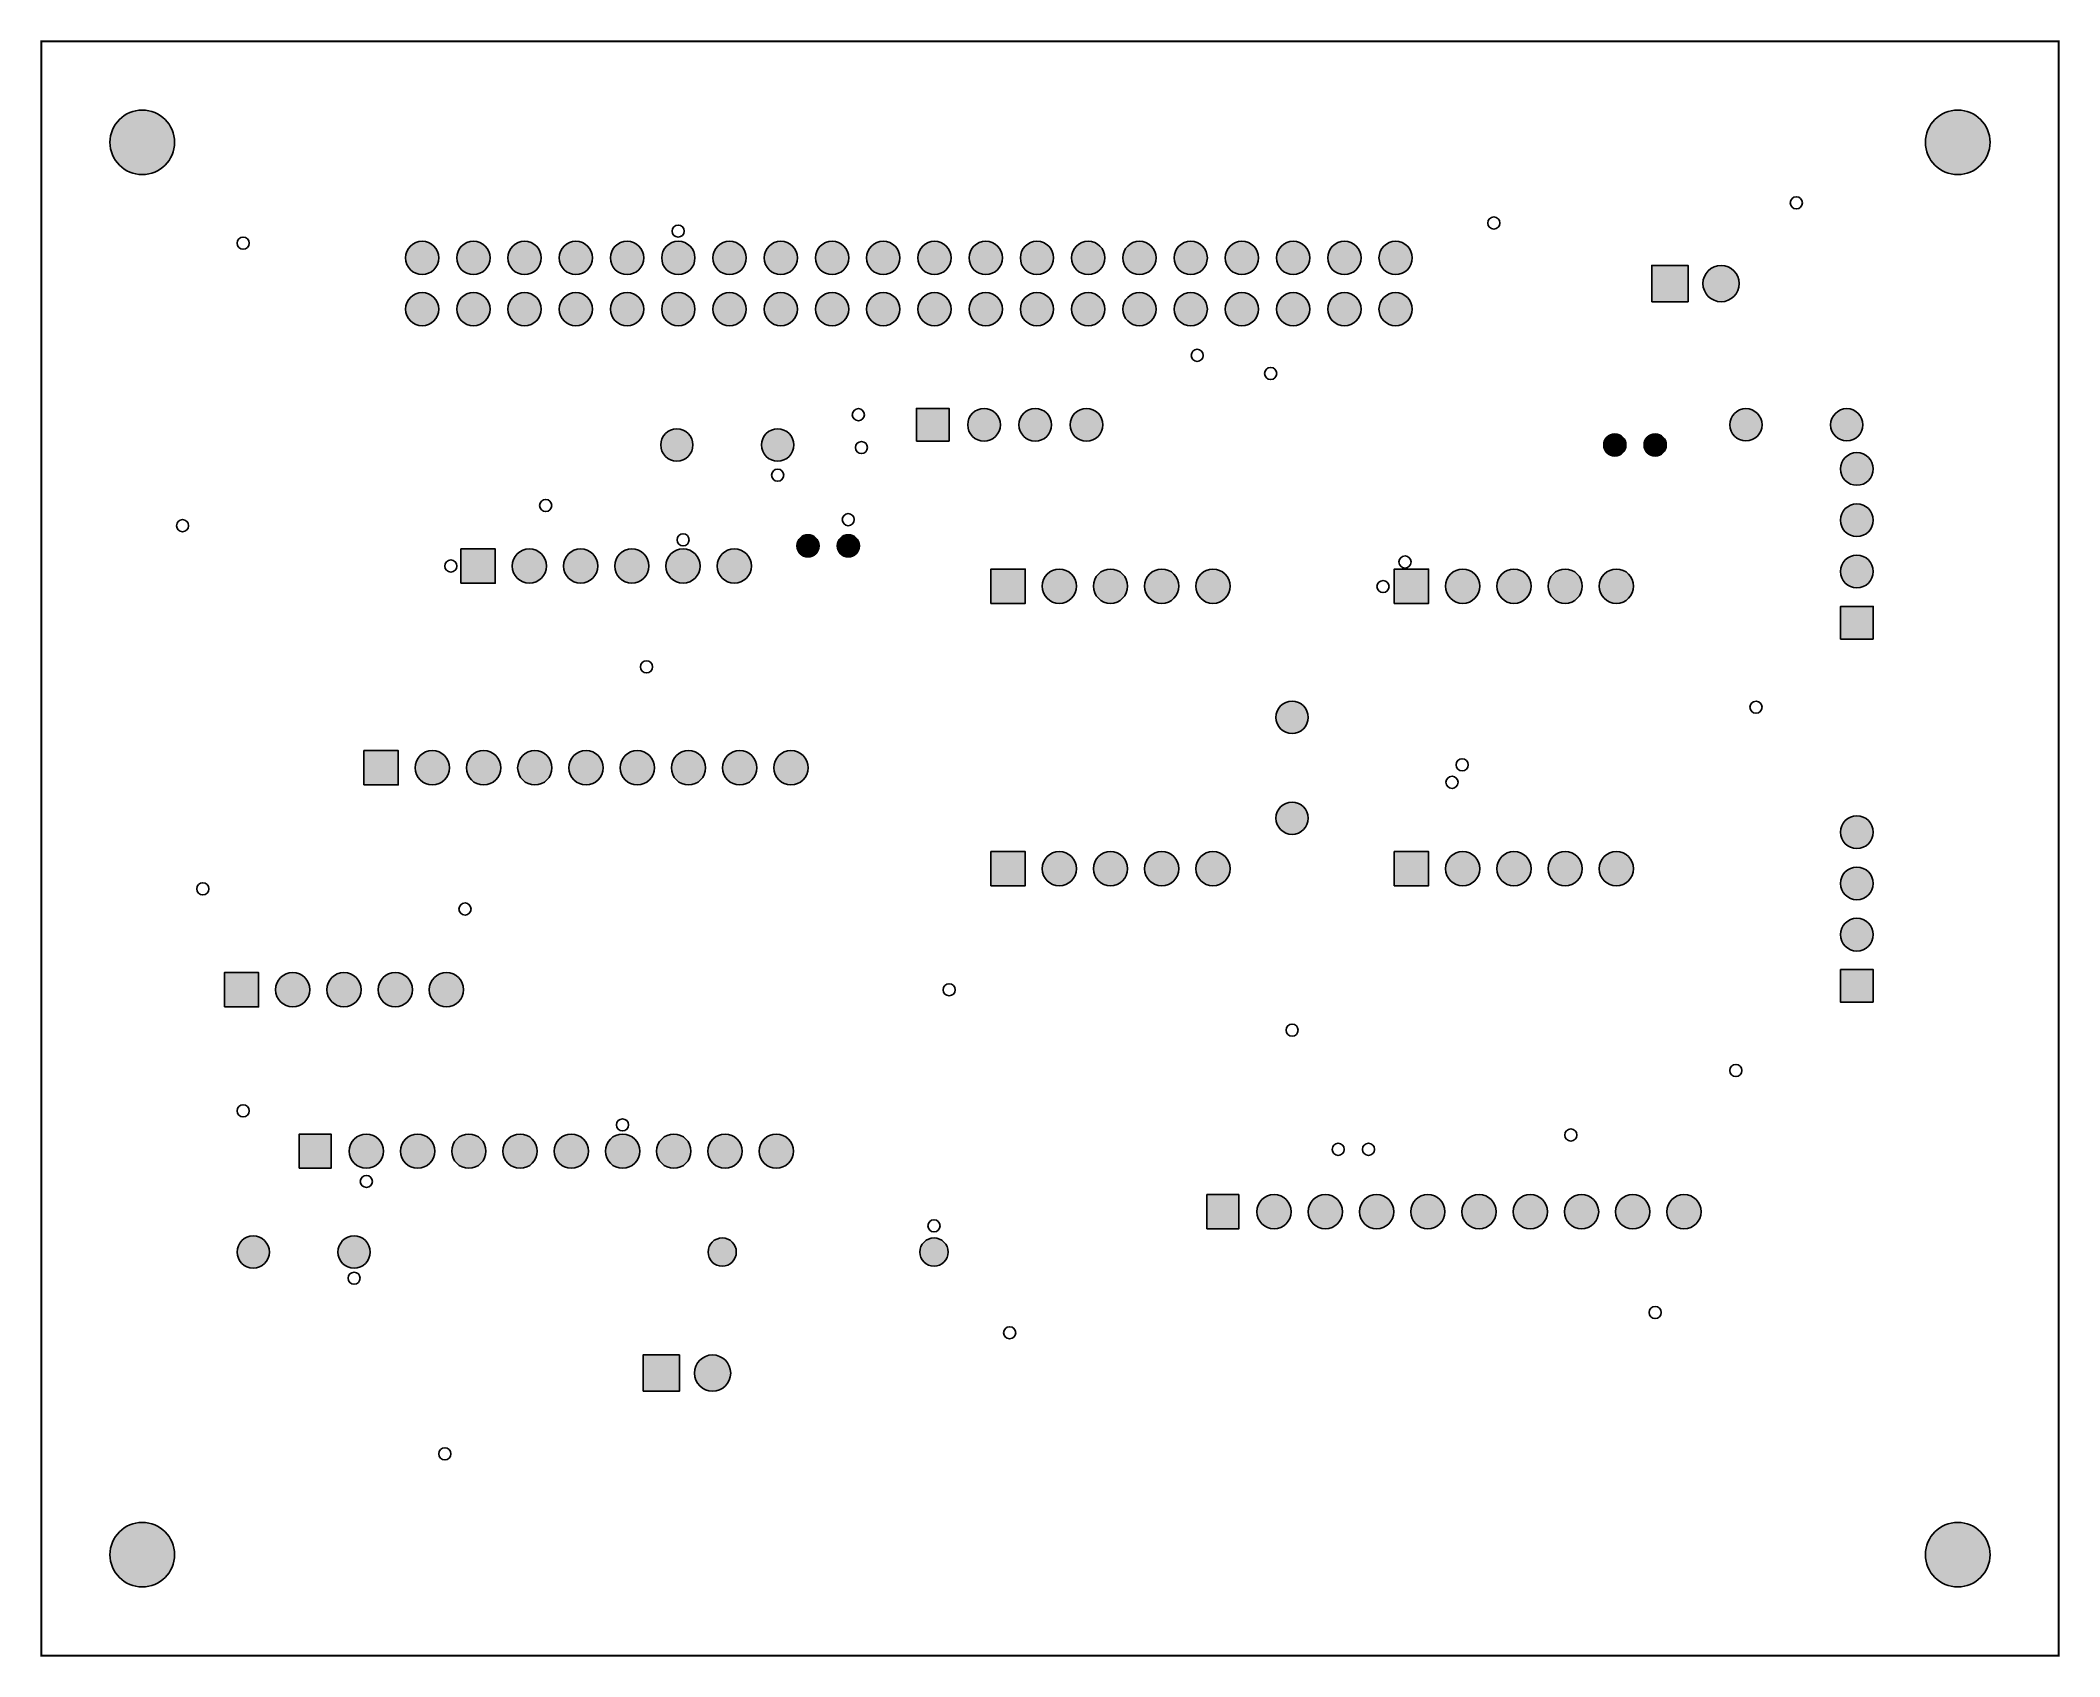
# Model space of a CAD drawing. Header units: millimetres. Extents: x 0 to 100, y 0 to 80.
import ezdxf

# ---------------------------------------------------------------- set-up
doc = ezdxf.new("R2010")
doc.units = ezdxf.units.MM
doc.header["$MEASUREMENT"] = 0
doc.layers.add('Board-Outline-Layer', color=7, linetype='Continuous', true_color=0xff00ff)
doc.layers.add('Multi-Layer', color=7, linetype='Continuous', true_color=0xc0c0c0)

msp = doc.modelspace()

# ---------------------------------------------------------------- hatches: boundary and pattern name
at = {"layer": 'Multi-Layer'}
for points in [[(3.4, 75, 1), (6.6, 75, 1)], [(3.4, 75, 1), (6.6, 75, 1)], [(3.4, 75, 1), (6.6, 75, 1)], [(93.4, 75, 1), (96.6, 75, 1)], [(93.4, 75, 1), (96.6, 75, 1)], [(93.4, 75, 1), (96.6, 75, 1)], [(18.05, 69.27, 1), (19.7, 69.27, 1)], [(18.05, 69.27, 1), (19.7, 69.27, 1)], [(18.05, 69.27, 1), (19.7, 69.27, 1)], [(20.59, 69.27, 1), (22.24, 69.27, 1)], [(20.59, 69.27, 1), (22.24, 69.27, 1)], [(20.59, 69.27, 1), (22.24, 69.27, 1)], [(23.13, 69.27, 1), (24.78, 69.27, 1)], [(23.13, 69.27, 1), (24.78, 69.27, 1)], [(23.13, 69.27, 1), (24.78, 69.27, 1)], [(25.67, 69.27, 1), (27.32, 69.27, 1)], [(25.67, 69.27, 1), (27.32, 69.27, 1)], [(25.67, 69.27, 1), (27.32, 69.27, 1)], [(28.21, 69.27, 1), (29.86, 69.27, 1)], [(28.21, 69.27, 1), (29.86, 69.27, 1)], [(28.21, 69.27, 1), (29.86, 69.27, 1)], [(30.75, 69.27, 1), (32.4, 69.27, 1)], [(30.75, 69.27, 1), (32.4, 69.27, 1)], [(30.75, 69.27, 1), (32.4, 69.27, 1)], [(33.29, 69.27, 1), (34.94, 69.27, 1)], [(33.29, 69.27, 1), (34.94, 69.27, 1)], [(33.29, 69.27, 1), (34.94, 69.27, 1)], [(35.83, 69.27, 1), (37.48, 69.27, 1)], [(35.83, 69.27, 1), (37.48, 69.27, 1)], [(35.83, 69.27, 1), (37.48, 69.27, 1)], [(38.37, 69.27, 1), (40.02, 69.27, 1)], [(38.37, 69.27, 1), (40.02, 69.27, 1)], [(38.37, 69.27, 1), (40.02, 69.27, 1)], [(40.91, 69.27, 1), (42.56, 69.27, 1)], [(40.91, 69.27, 1), (42.56, 69.27, 1)], [(40.91, 69.27, 1), (42.56, 69.27, 1)], [(43.45, 69.27, 1), (45.1, 69.27, 1)], [(43.45, 69.27, 1), (45.1, 69.27, 1)], [(43.45, 69.27, 1), (45.1, 69.27, 1)], [(45.99, 69.27, 1), (47.64, 69.27, 1)], [(45.99, 69.27, 1), (47.64, 69.27, 1)], [(45.99, 69.27, 1), (47.64, 69.27, 1)], [(48.53, 69.27, 1), (50.18, 69.27, 1)], [(48.53, 69.27, 1), (50.18, 69.27, 1)], [(48.53, 69.27, 1), (50.18, 69.27, 1)], [(51.07, 69.27, 1), (52.72, 69.27, 1)], [(51.07, 69.27, 1), (52.72, 69.27, 1)], [(51.07, 69.27, 1), (52.72, 69.27, 1)], [(53.61, 69.27, 1), (55.26, 69.27, 1)], [(53.61, 69.27, 1), (55.26, 69.27, 1)], [(53.61, 69.27, 1), (55.26, 69.27, 1)], [(56.15, 69.27, 1), (57.8, 69.27, 1)], [(56.15, 69.27, 1), (57.8, 69.27, 1)], [(56.15, 69.27, 1), (57.8, 69.27, 1)], [(58.69, 69.27, 1), (60.34, 69.27, 1)], [(58.69, 69.27, 1), (60.34, 69.27, 1)], [(58.69, 69.27, 1), (60.34, 69.27, 1)], [(61.23, 69.27, 1), (62.88, 69.27, 1)], [(61.23, 69.27, 1), (62.88, 69.27, 1)], [(61.23, 69.27, 1), (62.88, 69.27, 1)], [(63.77, 69.27, 1), (65.42, 69.27, 1)], [(63.77, 69.27, 1), (65.42, 69.27, 1)], [(63.77, 69.27, 1), (65.42, 69.27, 1)], [(66.31, 69.27, 1), (67.96, 69.27, 1)], [(66.31, 69.27, 1), (67.96, 69.27, 1)], [(66.31, 69.27, 1), (67.96, 69.27, 1)], [(79.83, 67.1), (79.83, 68.9), (81.63, 68.9), (81.63, 67.1)], [(79.83, 67.1), (79.83, 68.9), (81.63, 68.9), (81.63, 67.1)], [(79.83, 67.1), (79.83, 68.9), (81.63, 68.9), (81.63, 67.1)], [(82.37, 68, 1), (84.17, 68, 1)], [(82.37, 68, 1), (84.17, 68, 1)], [(82.37, 68, 1), (84.17, 68, 1)], [(18.05, 66.73, 1), (19.7, 66.73, 1)], [(18.05, 66.73, 1), (19.7, 66.73, 1)], [(18.05, 66.73, 1), (19.7, 66.73, 1)], [(20.59, 66.73, 1), (22.24, 66.73, 1)], [(20.59, 66.73, 1), (22.24, 66.73, 1)], [(20.59, 66.73, 1), (22.24, 66.73, 1)], [(23.13, 66.73, 1), (24.78, 66.73, 1)], [(23.13, 66.73, 1), (24.78, 66.73, 1)], [(23.13, 66.73, 1), (24.78, 66.73, 1)], [(25.67, 66.73, 1), (27.32, 66.73, 1)], [(25.67, 66.73, 1), (27.32, 66.73, 1)], [(25.67, 66.73, 1), (27.32, 66.73, 1)], [(28.21, 66.73, 1), (29.86, 66.73, 1)], [(28.21, 66.73, 1), (29.86, 66.73, 1)], [(28.21, 66.73, 1), (29.86, 66.73, 1)], [(30.75, 66.73, 1), (32.4, 66.73, 1)], [(30.75, 66.73, 1), (32.4, 66.73, 1)], [(30.75, 66.73, 1), (32.4, 66.73, 1)], [(33.29, 66.73, 1), (34.94, 66.73, 1)], [(33.29, 66.73, 1), (34.94, 66.73, 1)], [(33.29, 66.73, 1), (34.94, 66.73, 1)], [(35.83, 66.73, 1), (37.48, 66.73, 1)], [(35.83, 66.73, 1), (37.48, 66.73, 1)], [(35.83, 66.73, 1), (37.48, 66.73, 1)], [(38.37, 66.73, 1), (40.02, 66.73, 1)], [(38.37, 66.73, 1), (40.02, 66.73, 1)], [(38.37, 66.73, 1), (40.02, 66.73, 1)], [(40.91, 66.73, 1), (42.56, 66.73, 1)], [(40.91, 66.73, 1), (42.56, 66.73, 1)], [(40.91, 66.73, 1), (42.56, 66.73, 1)], [(43.45, 66.73, 1), (45.1, 66.73, 1)], [(43.45, 66.73, 1), (45.1, 66.73, 1)], [(43.45, 66.73, 1), (45.1, 66.73, 1)], [(45.99, 66.73, 1), (47.64, 66.73, 1)], [(45.99, 66.73, 1), (47.64, 66.73, 1)], [(45.99, 66.73, 1), (47.64, 66.73, 1)], [(48.53, 66.73, 1), (50.18, 66.73, 1)], [(48.53, 66.73, 1), (50.18, 66.73, 1)], [(48.53, 66.73, 1), (50.18, 66.73, 1)], [(51.07, 66.73, 1), (52.72, 66.73, 1)], [(51.07, 66.73, 1), (52.72, 66.73, 1)], [(51.07, 66.73, 1), (52.72, 66.73, 1)], [(53.61, 66.73, 1), (55.26, 66.73, 1)], [(53.61, 66.73, 1), (55.26, 66.73, 1)], [(53.61, 66.73, 1), (55.26, 66.73, 1)], [(56.15, 66.73, 1), (57.8, 66.73, 1)], [(56.15, 66.73, 1), (57.8, 66.73, 1)], [(56.15, 66.73, 1), (57.8, 66.73, 1)], [(58.69, 66.73, 1), (60.34, 66.73, 1)], [(58.69, 66.73, 1), (60.34, 66.73, 1)], [(58.69, 66.73, 1), (60.34, 66.73, 1)], [(61.23, 66.73, 1), (62.88, 66.73, 1)], [(61.23, 66.73, 1), (62.88, 66.73, 1)], [(61.23, 66.73, 1), (62.88, 66.73, 1)], [(63.77, 66.73, 1), (65.42, 66.73, 1)], [(63.77, 66.73, 1), (65.42, 66.73, 1)], [(63.77, 66.73, 1), (65.42, 66.73, 1)], [(66.31, 66.73, 1), (67.96, 66.73, 1)], [(66.31, 66.73, 1), (67.96, 66.73, 1)], [(66.31, 66.73, 1), (67.96, 66.73, 1)], [(43.38, 60.19), (43.38, 61.81), (45, 61.81), (45, 60.19)], [(43.38, 60.19), (43.38, 61.81), (45, 61.81), (45, 60.19)], [(43.38, 60.19), (43.38, 61.81), (45, 61.81), (45, 60.19)], [(45.92, 61, 1), (47.54, 61, 1)], [(45.92, 61, 1), (47.54, 61, 1)], [(45.92, 61, 1), (47.54, 61, 1)], [(48.46, 61, 1), (50.08, 61, 1)], [(48.46, 61, 1), (50.08, 61, 1)], [(48.46, 61, 1), (50.08, 61, 1)], [(51, 61, 1), (52.62, 61, 1)], [(51, 61, 1), (52.62, 61, 1)], [(51, 61, 1), (52.62, 61, 1)], [(83.7, 61, 1), (85.3, 61, 1)], [(83.7, 61, 1), (85.3, 61, 1)], [(83.7, 61, 1), (85.3, 61, 1)], [(88.7, 61, 1), (90.3, 61, 1)], [(88.7, 61, 1), (90.3, 61, 1)], [(88.7, 61, 1), (90.3, 61, 1)], [(30.7, 60, 1), (32.3, 60, 1)], [(30.7, 60, 1), (32.3, 60, 1)], [(30.7, 60, 1), (32.3, 60, 1)], [(35.7, 60, 1), (37.3, 60, 1)], [(35.7, 60, 1), (37.3, 60, 1)], [(35.7, 60, 1), (37.3, 60, 1)], [(77.45, 60, 1), (78.55, 60, 1)], [(77.45, 60, 1), (78.55, 60, 1)], [(77.45, 60, 1), (78.55, 60, 1)], [(79.45, 60, 1), (80.55, 60, 1)], [(79.45, 60, 1), (80.55, 60, 1)], [(79.45, 60, 1), (80.55, 60, 1)], [(89.19, 58.81, 1), (90.81, 58.81, 1)], [(89.19, 58.81, 1), (90.81, 58.81, 1)], [(89.19, 58.81, 1), (90.81, 58.81, 1)], [(89.19, 56.27, 1), (90.81, 56.27, 1)], [(89.19, 56.27, 1), (90.81, 56.27, 1)], [(89.19, 56.27, 1), (90.81, 56.27, 1)], [(37.45, 55, 1), (38.55, 55, 1)], [(37.45, 55, 1), (38.55, 55, 1)], [(37.45, 55, 1), (38.55, 55, 1)], [(39.45, 55, 1), (40.55, 55, 1)], [(39.45, 55, 1), (40.55, 55, 1)], [(39.45, 55, 1), (40.55, 55, 1)], [(20.8, 53.15), (20.8, 54.85), (22.5, 54.85), (22.5, 53.15)], [(20.8, 53.15), (20.8, 54.85), (22.5, 54.85), (22.5, 53.15)], [(20.8, 53.15), (20.8, 54.85), (22.5, 54.85), (22.5, 53.15)], [(23.34, 54, 1), (25.04, 54, 1)], [(23.34, 54, 1), (25.04, 54, 1)], [(23.34, 54, 1), (25.04, 54, 1)], [(25.88, 54, 1), (27.58, 54, 1)], [(25.88, 54, 1), (27.58, 54, 1)], [(25.88, 54, 1), (27.58, 54, 1)], [(28.42, 54, 1), (30.12, 54, 1)], [(28.42, 54, 1), (30.12, 54, 1)], [(28.42, 54, 1), (30.12, 54, 1)], [(30.96, 54, 1), (32.66, 54, 1)], [(30.96, 54, 1), (32.66, 54, 1)], [(30.96, 54, 1), (32.66, 54, 1)], [(33.5, 54, 1), (35.2, 54, 1)], [(33.5, 54, 1), (35.2, 54, 1)], [(33.5, 54, 1), (35.2, 54, 1)], [(89.19, 53.73, 1), (90.81, 53.73, 1)], [(89.19, 53.73, 1), (90.81, 53.73, 1)], [(89.19, 53.73, 1), (90.81, 53.73, 1)], [(47.07, 52.15), (47.07, 53.85), (48.77, 53.85), (48.77, 52.15)], [(47.07, 52.15), (47.07, 53.85), (48.77, 53.85), (48.77, 52.15)], [(47.07, 52.15), (47.07, 53.85), (48.77, 53.85), (48.77, 52.15)], [(49.61, 53, 1), (51.31, 53, 1)], [(49.61, 53, 1), (51.31, 53, 1)], [(49.61, 53, 1), (51.31, 53, 1)], [(52.15, 53, 1), (53.85, 53, 1)], [(52.15, 53, 1), (53.85, 53, 1)], [(52.15, 53, 1), (53.85, 53, 1)], [(54.69, 53, 1), (56.39, 53, 1)], [(54.69, 53, 1), (56.39, 53, 1)], [(54.69, 53, 1), (56.39, 53, 1)], [(57.23, 53, 1), (58.93, 53, 1)], [(57.23, 53, 1), (58.93, 53, 1)], [(57.23, 53, 1), (58.93, 53, 1)], [(67.07, 52.15), (67.07, 53.85), (68.77, 53.85), (68.77, 52.15)], [(67.07, 52.15), (67.07, 53.85), (68.77, 53.85), (68.77, 52.15)], [(67.07, 52.15), (67.07, 53.85), (68.77, 53.85), (68.77, 52.15)], [(69.61, 53, 1), (71.31, 53, 1)], [(69.61, 53, 1), (71.31, 53, 1)], [(69.61, 53, 1), (71.31, 53, 1)], [(72.15, 53, 1), (73.85, 53, 1)], [(72.15, 53, 1), (73.85, 53, 1)], [(72.15, 53, 1), (73.85, 53, 1)], [(74.69, 53, 1), (76.39, 53, 1)], [(74.69, 53, 1), (76.39, 53, 1)], [(74.69, 53, 1), (76.39, 53, 1)], [(77.23, 53, 1), (78.93, 53, 1)], [(77.23, 53, 1), (78.93, 53, 1)], [(77.23, 53, 1), (78.93, 53, 1)], [(90.81, 50.38), (89.19, 50.38), (89.19, 52), (90.81, 52)], [(90.81, 50.38), (89.19, 50.38), (89.19, 52), (90.81, 52)], [(90.81, 50.38), (89.19, 50.38), (89.19, 52), (90.81, 52)], [(61.2, 46.5, 1), (62.8, 46.5, 1)], [(61.2, 46.5, 1), (62.8, 46.5, 1)], [(61.2, 46.5, 1), (62.8, 46.5, 1)], [(15.99, 43.15), (15.99, 44.85), (17.69, 44.85), (17.69, 43.15)], [(15.99, 43.15), (15.99, 44.85), (17.69, 44.85), (17.69, 43.15)], [(15.99, 43.15), (15.99, 44.85), (17.69, 44.85), (17.69, 43.15)], [(18.53, 44, 1), (20.23, 44, 1)], [(18.53, 44, 1), (20.23, 44, 1)], [(18.53, 44, 1), (20.23, 44, 1)], [(21.07, 44, 1), (22.77, 44, 1)], [(21.07, 44, 1), (22.77, 44, 1)], [(21.07, 44, 1), (22.77, 44, 1)], [(23.61, 44, 1), (25.31, 44, 1)], [(23.61, 44, 1), (25.31, 44, 1)], [(23.61, 44, 1), (25.31, 44, 1)], [(26.15, 44, 1), (27.85, 44, 1)], [(26.15, 44, 1), (27.85, 44, 1)], [(26.15, 44, 1), (27.85, 44, 1)], [(28.69, 44, 1), (30.39, 44, 1)], [(28.69, 44, 1), (30.39, 44, 1)], [(28.69, 44, 1), (30.39, 44, 1)], [(31.23, 44, 1), (32.93, 44, 1)], [(31.23, 44, 1), (32.93, 44, 1)], [(31.23, 44, 1), (32.93, 44, 1)], [(33.77, 44, 1), (35.47, 44, 1)], [(33.77, 44, 1), (35.47, 44, 1)], [(33.77, 44, 1), (35.47, 44, 1)], [(36.31, 44, 1), (38.01, 44, 1)], [(36.31, 44, 1), (38.01, 44, 1)], [(36.31, 44, 1), (38.01, 44, 1)], [(61.2, 41.5, 1), (62.8, 41.5, 1)], [(61.2, 41.5, 1), (62.8, 41.5, 1)], [(61.2, 41.5, 1), (62.8, 41.5, 1)], [(89.19, 40.81, 1), (90.81, 40.81, 1)], [(89.19, 40.81, 1), (90.81, 40.81, 1)], [(89.19, 40.81, 1), (90.81, 40.81, 1)], [(47.07, 38.15), (47.07, 39.85), (48.77, 39.85), (48.77, 38.15)], [(47.07, 38.15), (47.07, 39.85), (48.77, 39.85), (48.77, 38.15)], [(47.07, 38.15), (47.07, 39.85), (48.77, 39.85), (48.77, 38.15)], [(49.61, 39, 1), (51.31, 39, 1)], [(49.61, 39, 1), (51.31, 39, 1)], [(49.61, 39, 1), (51.31, 39, 1)], [(52.15, 39, 1), (53.85, 39, 1)], [(52.15, 39, 1), (53.85, 39, 1)], [(52.15, 39, 1), (53.85, 39, 1)], [(54.69, 39, 1), (56.39, 39, 1)], [(54.69, 39, 1), (56.39, 39, 1)], [(54.69, 39, 1), (56.39, 39, 1)], [(57.23, 39, 1), (58.93, 39, 1)], [(57.23, 39, 1), (58.93, 39, 1)], [(57.23, 39, 1), (58.93, 39, 1)], [(67.07, 38.15), (67.07, 39.85), (68.77, 39.85), (68.77, 38.15)], [(67.07, 38.15), (67.07, 39.85), (68.77, 39.85), (68.77, 38.15)], [(67.07, 38.15), (67.07, 39.85), (68.77, 39.85), (68.77, 38.15)], [(69.61, 39, 1), (71.31, 39, 1)], [(69.61, 39, 1), (71.31, 39, 1)], [(69.61, 39, 1), (71.31, 39, 1)], [(72.15, 39, 1), (73.85, 39, 1)], [(72.15, 39, 1), (73.85, 39, 1)], [(72.15, 39, 1), (73.85, 39, 1)], [(74.69, 39, 1), (76.39, 39, 1)], [(74.69, 39, 1), (76.39, 39, 1)], [(74.69, 39, 1), (76.39, 39, 1)], [(77.23, 39, 1), (78.93, 39, 1)], [(77.23, 39, 1), (78.93, 39, 1)], [(77.23, 39, 1), (78.93, 39, 1)], [(89.19, 38.27, 1), (90.81, 38.27, 1)], [(89.19, 38.27, 1), (90.81, 38.27, 1)], [(89.19, 38.27, 1), (90.81, 38.27, 1)], [(89.19, 35.73, 1), (90.81, 35.73, 1)], [(89.19, 35.73, 1), (90.81, 35.73, 1)], [(89.19, 35.73, 1), (90.81, 35.73, 1)], [(9.07, 32.15), (9.07, 33.85), (10.77, 33.85), (10.77, 32.15)], [(9.07, 32.15), (9.07, 33.85), (10.77, 33.85), (10.77, 32.15)], [(9.07, 32.15), (9.07, 33.85), (10.77, 33.85), (10.77, 32.15)], [(11.61, 33, 1), (13.31, 33, 1)], [(11.61, 33, 1), (13.31, 33, 1)], [(11.61, 33, 1), (13.31, 33, 1)], [(14.15, 33, 1), (15.85, 33, 1)], [(14.15, 33, 1), (15.85, 33, 1)], [(14.15, 33, 1), (15.85, 33, 1)], [(16.69, 33, 1), (18.39, 33, 1)], [(16.69, 33, 1), (18.39, 33, 1)], [(16.69, 33, 1), (18.39, 33, 1)], [(19.23, 33, 1), (20.93, 33, 1)], [(19.23, 33, 1), (20.93, 33, 1)], [(19.23, 33, 1), (20.93, 33, 1)], [(90.81, 32.38), (89.19, 32.38), (89.19, 34), (90.81, 34)], [(90.81, 32.38), (89.19, 32.38), (89.19, 34), (90.81, 34)], [(90.81, 32.38), (89.19, 32.38), (89.19, 34), (90.81, 34)], [(12.78, 24.15), (12.78, 25.85), (14.36, 25.85), (14.36, 24.15)], [(12.78, 24.15), (12.78, 25.85), (14.36, 25.85), (14.36, 24.15)], [(12.78, 24.15), (12.78, 25.85), (14.36, 25.85), (14.36, 24.15)], [(15.26, 25, 1), (16.96, 25, 1)], [(15.26, 25, 1), (16.96, 25, 1)], [(15.26, 25, 1), (16.96, 25, 1)], [(17.8, 25, 1), (19.5, 25, 1)], [(17.8, 25, 1), (19.5, 25, 1)], [(17.8, 25, 1), (19.5, 25, 1)], [(20.34, 25, 1), (22.04, 25, 1)], [(20.34, 25, 1), (22.04, 25, 1)], [(20.34, 25, 1), (22.04, 25, 1)], [(22.88, 25, 1), (24.58, 25, 1)], [(22.88, 25, 1), (24.58, 25, 1)], [(22.88, 25, 1), (24.58, 25, 1)], [(25.42, 25, 1), (27.12, 25, 1)], [(25.42, 25, 1), (27.12, 25, 1)], [(25.42, 25, 1), (27.12, 25, 1)], [(27.96, 25, 1), (29.66, 25, 1)], [(27.96, 25, 1), (29.66, 25, 1)], [(27.96, 25, 1), (29.66, 25, 1)], [(30.5, 25, 1), (32.2, 25, 1)], [(30.5, 25, 1), (32.2, 25, 1)], [(30.5, 25, 1), (32.2, 25, 1)], [(33.04, 25, 1), (34.74, 25, 1)], [(33.04, 25, 1), (34.74, 25, 1)], [(33.04, 25, 1), (34.74, 25, 1)], [(35.58, 25, 1), (37.28, 25, 1)], [(35.58, 25, 1), (37.28, 25, 1)], [(35.58, 25, 1), (37.28, 25, 1)], [(57.78, 21.15), (57.78, 22.85), (59.36, 22.85), (59.36, 21.15)], [(57.78, 21.15), (57.78, 22.85), (59.36, 22.85), (59.36, 21.15)], [(57.78, 21.15), (57.78, 22.85), (59.36, 22.85), (59.36, 21.15)], [(60.26, 22, 1), (61.96, 22, 1)], [(60.26, 22, 1), (61.96, 22, 1)], [(60.26, 22, 1), (61.96, 22, 1)], [(62.8, 22, 1), (64.5, 22, 1)], [(62.8, 22, 1), (64.5, 22, 1)], [(62.8, 22, 1), (64.5, 22, 1)], [(65.34, 22, 1), (67.04, 22, 1)], [(65.34, 22, 1), (67.04, 22, 1)], [(65.34, 22, 1), (67.04, 22, 1)], [(67.88, 22, 1), (69.58, 22, 1)], [(67.88, 22, 1), (69.58, 22, 1)], [(67.88, 22, 1), (69.58, 22, 1)], [(70.42, 22, 1), (72.12, 22, 1)], [(70.42, 22, 1), (72.12, 22, 1)], [(70.42, 22, 1), (72.12, 22, 1)], [(72.96, 22, 1), (74.66, 22, 1)], [(72.96, 22, 1), (74.66, 22, 1)], [(72.96, 22, 1), (74.66, 22, 1)], [(75.5, 22, 1), (77.2, 22, 1)], [(75.5, 22, 1), (77.2, 22, 1)], [(75.5, 22, 1), (77.2, 22, 1)], [(78.04, 22, 1), (79.74, 22, 1)], [(78.04, 22, 1), (79.74, 22, 1)], [(78.04, 22, 1), (79.74, 22, 1)], [(80.58, 22, 1), (82.28, 22, 1)], [(80.58, 22, 1), (82.28, 22, 1)], [(80.58, 22, 1), (82.28, 22, 1)], [(9.7, 20, 1), (11.3, 20, 1)], [(9.7, 20, 1), (11.3, 20, 1)], [(9.7, 20, 1), (11.3, 20, 1)], [(14.7, 20, 1), (16.3, 20, 1)], [(14.7, 20, 1), (16.3, 20, 1)], [(14.7, 20, 1), (16.3, 20, 1)], [(33.05, 20, 1), (34.45, 20, 1)], [(33.05, 20, 1), (34.45, 20, 1)], [(33.05, 20, 1), (34.45, 20, 1)], [(43.55, 20, 1), (44.95, 20, 1)], [(43.55, 20, 1), (44.95, 20, 1)], [(43.55, 20, 1), (44.95, 20, 1)], [(29.83, 13.1), (29.83, 14.9), (31.63, 14.9), (31.63, 13.1)], [(29.83, 13.1), (29.83, 14.9), (31.63, 14.9), (31.63, 13.1)], [(29.83, 13.1), (29.83, 14.9), (31.63, 14.9), (31.63, 13.1)], [(32.37, 14, 1), (34.17, 14, 1)], [(32.37, 14, 1), (34.17, 14, 1)], [(32.37, 14, 1), (34.17, 14, 1)], [(3.4, 5, 1), (6.6, 5, 1)], [(3.4, 5, 1), (6.6, 5, 1)], [(3.4, 5, 1), (6.6, 5, 1)], [(93.4, 5, 1), (96.6, 5, 1)], [(93.4, 5, 1), (96.6, 5, 1)], [(93.4, 5, 1), (96.6, 5, 1)]]:
    msp.add_hatch(color=256, dxfattribs=at).paths.add_polyline_path(points)

# ---------------------------------------------------------------- linework, layer by layer
at = {"layer": 'Board-Outline-Layer', "const_width": 0.102}
msp.add_lwpolyline([(0, 0), (0, 80), (100, 80), (100, 0)], close=True, dxfattribs=at)
at = {"layer": 'Multi-Layer'}
for points in [[(3.4, 75, 1), (6.6, 75, 1)], [(3.4, 75, 1), (6.6, 75, 1)], [(3.4, 75, 1), (6.6, 75, 1)], [(93.4, 75, 1), (96.6, 75, 1)], [(93.4, 75, 1), (96.6, 75, 1)], [(93.4, 75, 1), (96.6, 75, 1)], [(86.7, 72, 1), (87.3, 72, 1)], [(71.7, 71, 1), (72.3, 71, 1)], [(9.7, 70, 1), (10.3, 70, 1)], [(18.05, 69.27, 1), (19.7, 69.27, 1)], [(18.05, 69.27, 1), (19.7, 69.27, 1)], [(18.05, 69.27, 1), (19.7, 69.27, 1)], [(20.59, 69.27, 1), (22.24, 69.27, 1)], [(20.59, 69.27, 1), (22.24, 69.27, 1)], [(20.59, 69.27, 1), (22.24, 69.27, 1)], [(23.13, 69.27, 1), (24.78, 69.27, 1)], [(23.13, 69.27, 1), (24.78, 69.27, 1)], [(23.13, 69.27, 1), (24.78, 69.27, 1)], [(25.67, 69.27, 1), (27.32, 69.27, 1)], [(25.67, 69.27, 1), (27.32, 69.27, 1)], [(25.67, 69.27, 1), (27.32, 69.27, 1)], [(28.21, 69.27, 1), (29.86, 69.27, 1)], [(28.21, 69.27, 1), (29.86, 69.27, 1)], [(28.21, 69.27, 1), (29.86, 69.27, 1)], [(30.75, 69.27, 1), (32.4, 69.27, 1)], [(30.75, 69.27, 1), (32.4, 69.27, 1)], [(30.75, 69.27, 1), (32.4, 69.27, 1)], [(31.27, 70.6, 1), (31.87, 70.6, 1)], [(33.29, 69.27, 1), (34.94, 69.27, 1)], [(33.29, 69.27, 1), (34.94, 69.27, 1)], [(33.29, 69.27, 1), (34.94, 69.27, 1)], [(35.83, 69.27, 1), (37.48, 69.27, 1)], [(35.83, 69.27, 1), (37.48, 69.27, 1)], [(35.83, 69.27, 1), (37.48, 69.27, 1)], [(38.37, 69.27, 1), (40.02, 69.27, 1)], [(38.37, 69.27, 1), (40.02, 69.27, 1)], [(38.37, 69.27, 1), (40.02, 69.27, 1)], [(40.91, 69.27, 1), (42.56, 69.27, 1)], [(40.91, 69.27, 1), (42.56, 69.27, 1)], [(40.91, 69.27, 1), (42.56, 69.27, 1)], [(43.45, 69.27, 1), (45.1, 69.27, 1)], [(43.45, 69.27, 1), (45.1, 69.27, 1)], [(43.45, 69.27, 1), (45.1, 69.27, 1)], [(45.99, 69.27, 1), (47.64, 69.27, 1)], [(45.99, 69.27, 1), (47.64, 69.27, 1)], [(45.99, 69.27, 1), (47.64, 69.27, 1)], [(48.53, 69.27, 1), (50.18, 69.27, 1)], [(48.53, 69.27, 1), (50.18, 69.27, 1)], [(48.53, 69.27, 1), (50.18, 69.27, 1)], [(51.07, 69.27, 1), (52.72, 69.27, 1)], [(51.07, 69.27, 1), (52.72, 69.27, 1)], [(51.07, 69.27, 1), (52.72, 69.27, 1)], [(53.61, 69.27, 1), (55.26, 69.27, 1)], [(53.61, 69.27, 1), (55.26, 69.27, 1)], [(53.61, 69.27, 1), (55.26, 69.27, 1)], [(56.15, 69.27, 1), (57.8, 69.27, 1)], [(56.15, 69.27, 1), (57.8, 69.27, 1)], [(56.15, 69.27, 1), (57.8, 69.27, 1)], [(58.69, 69.27, 1), (60.34, 69.27, 1)], [(58.69, 69.27, 1), (60.34, 69.27, 1)], [(58.69, 69.27, 1), (60.34, 69.27, 1)], [(61.23, 69.27, 1), (62.88, 69.27, 1)], [(61.23, 69.27, 1), (62.88, 69.27, 1)], [(61.23, 69.27, 1), (62.88, 69.27, 1)], [(18.05, 66.73, 1), (19.7, 66.73, 1)], [(18.05, 66.73, 1), (19.7, 66.73, 1)], [(18.05, 66.73, 1), (19.7, 66.73, 1)], [(20.59, 66.73, 1), (22.24, 66.73, 1)], [(20.59, 66.73, 1), (22.24, 66.73, 1)], [(20.59, 66.73, 1), (22.24, 66.73, 1)], [(23.13, 66.73, 1), (24.78, 66.73, 1)], [(23.13, 66.73, 1), (24.78, 66.73, 1)], [(23.13, 66.73, 1), (24.78, 66.73, 1)], [(25.67, 66.73, 1), (27.32, 66.73, 1)], [(25.67, 66.73, 1), (27.32, 66.73, 1)], [(25.67, 66.73, 1), (27.32, 66.73, 1)], [(28.21, 66.73, 1), (29.86, 66.73, 1)], [(28.21, 66.73, 1), (29.86, 66.73, 1)], [(28.21, 66.73, 1), (29.86, 66.73, 1)], [(30.75, 66.73, 1), (32.4, 66.73, 1)], [(30.75, 66.73, 1), (32.4, 66.73, 1)], [(30.75, 66.73, 1), (32.4, 66.73, 1)], [(33.29, 66.73, 1), (34.94, 66.73, 1)], [(33.29, 66.73, 1), (34.94, 66.73, 1)], [(33.29, 66.73, 1), (34.94, 66.73, 1)], [(35.83, 66.73, 1), (37.48, 66.73, 1)], [(35.83, 66.73, 1), (37.48, 66.73, 1)], [(35.83, 66.73, 1), (37.48, 66.73, 1)], [(38.37, 66.73, 1), (40.02, 66.73, 1)], [(38.37, 66.73, 1), (40.02, 66.73, 1)], [(38.37, 66.73, 1), (40.02, 66.73, 1)], [(40.91, 66.73, 1), (42.56, 66.73, 1)], [(40.91, 66.73, 1), (42.56, 66.73, 1)], [(40.91, 66.73, 1), (42.56, 66.73, 1)], [(43.45, 66.73, 1), (45.1, 66.73, 1)], [(43.45, 66.73, 1), (45.1, 66.73, 1)], [(43.45, 66.73, 1), (45.1, 66.73, 1)], [(45.99, 66.73, 1), (47.64, 66.73, 1)], [(45.99, 66.73, 1), (47.64, 66.73, 1)], [(45.99, 66.73, 1), (47.64, 66.73, 1)], [(48.53, 66.73, 1), (50.18, 66.73, 1)], [(48.53, 66.73, 1), (50.18, 66.73, 1)], [(48.53, 66.73, 1), (50.18, 66.73, 1)], [(51.07, 66.73, 1), (52.72, 66.73, 1)], [(51.07, 66.73, 1), (52.72, 66.73, 1)], [(51.07, 66.73, 1), (52.72, 66.73, 1)], [(53.61, 66.73, 1), (55.26, 66.73, 1)], [(53.61, 66.73, 1), (55.26, 66.73, 1)], [(53.61, 66.73, 1), (55.26, 66.73, 1)], [(56.15, 66.73, 1), (57.8, 66.73, 1)], [(56.15, 66.73, 1), (57.8, 66.73, 1)], [(56.15, 66.73, 1), (57.8, 66.73, 1)], [(58.69, 66.73, 1), (60.34, 66.73, 1)], [(58.69, 66.73, 1), (60.34, 66.73, 1)], [(58.69, 66.73, 1), (60.34, 66.73, 1)], [(61.23, 66.73, 1), (62.88, 66.73, 1)], [(61.23, 66.73, 1), (62.88, 66.73, 1)], [(61.23, 66.73, 1), (62.88, 66.73, 1)], [(45.92, 61, 1), (47.54, 61, 1)], [(45.92, 61, 1), (47.54, 61, 1)], [(45.92, 61, 1), (47.54, 61, 1)], [(48.46, 61, 1), (50.08, 61, 1)], [(48.46, 61, 1), (50.08, 61, 1)], [(48.46, 61, 1), (50.08, 61, 1)], [(51, 61, 1), (52.62, 61, 1)], [(51, 61, 1), (52.62, 61, 1)], [(51, 61, 1), (52.62, 61, 1)], [(83.7, 61, 1), (85.3, 61, 1)], [(83.7, 61, 1), (85.3, 61, 1)], [(83.7, 61, 1), (85.3, 61, 1)], [(88.7, 61, 1), (90.3, 61, 1)], [(88.7, 61, 1), (90.3, 61, 1)], [(88.7, 61, 1), (90.3, 61, 1)], [(30.7, 60, 1), (32.3, 60, 1)], [(30.7, 60, 1), (32.3, 60, 1)], [(30.7, 60, 1), (32.3, 60, 1)], [(24.7, 57, 1), (25.3, 57, 1)], [(6.7, 56, 1), (7.3, 56, 1)], [(31.51, 55.3, 1), (32.11, 55.3, 1)], [(20, 54, 1), (20.6, 54, 1)], [(23.34, 54, 1), (25.04, 54, 1)], [(23.34, 54, 1), (25.04, 54, 1)], [(23.34, 54, 1), (25.04, 54, 1)], [(25.88, 54, 1), (27.58, 54, 1)], [(25.88, 54, 1), (27.58, 54, 1)], [(25.88, 54, 1), (27.58, 54, 1)], [(28.42, 54, 1), (30.12, 54, 1)], [(28.42, 54, 1), (30.12, 54, 1)], [(28.42, 54, 1), (30.12, 54, 1)], [(30.96, 54, 1), (32.66, 54, 1)], [(30.96, 54, 1), (32.66, 54, 1)], [(30.96, 54, 1), (32.66, 54, 1)], [(33.5, 54, 1), (35.2, 54, 1)], [(33.5, 54, 1), (35.2, 54, 1)], [(33.5, 54, 1), (35.2, 54, 1)], [(67.3, 54.2, 1), (67.9, 54.2, 1)], [(49.61, 53, 1), (51.31, 53, 1)], [(49.61, 53, 1), (51.31, 53, 1)], [(49.61, 53, 1), (51.31, 53, 1)], [(52.15, 53, 1), (53.85, 53, 1)], [(52.15, 53, 1), (53.85, 53, 1)], [(52.15, 53, 1), (53.85, 53, 1)], [(54.69, 53, 1), (56.39, 53, 1)], [(54.69, 53, 1), (56.39, 53, 1)], [(54.69, 53, 1), (56.39, 53, 1)], [(57.23, 53, 1), (58.93, 53, 1)], [(57.23, 53, 1), (58.93, 53, 1)], [(57.23, 53, 1), (58.93, 53, 1)], [(69.61, 53, 1), (71.31, 53, 1)], [(69.61, 53, 1), (71.31, 53, 1)], [(69.61, 53, 1), (71.31, 53, 1)], [(72.15, 53, 1), (73.85, 53, 1)], [(72.15, 53, 1), (73.85, 53, 1)], [(72.15, 53, 1), (73.85, 53, 1)], [(74.69, 53, 1), (76.39, 53, 1)], [(74.69, 53, 1), (76.39, 53, 1)], [(74.69, 53, 1), (76.39, 53, 1)], [(77.23, 53, 1), (78.93, 53, 1)], [(77.23, 53, 1), (78.93, 53, 1)], [(77.23, 53, 1), (78.93, 53, 1)], [(29.7, 49, 1), (30.3, 49, 1)], [(84.7, 47, 1), (85.3, 47, 1)], [(18.53, 44, 1), (20.23, 44, 1)], [(18.53, 44, 1), (20.23, 44, 1)], [(18.53, 44, 1), (20.23, 44, 1)], [(21.07, 44, 1), (22.77, 44, 1)], [(21.07, 44, 1), (22.77, 44, 1)], [(21.07, 44, 1), (22.77, 44, 1)], [(23.61, 44, 1), (25.31, 44, 1)], [(23.61, 44, 1), (25.31, 44, 1)], [(23.61, 44, 1), (25.31, 44, 1)], [(26.15, 44, 1), (27.85, 44, 1)], [(26.15, 44, 1), (27.85, 44, 1)], [(26.15, 44, 1), (27.85, 44, 1)], [(28.69, 44, 1), (30.39, 44, 1)], [(28.69, 44, 1), (30.39, 44, 1)], [(28.69, 44, 1), (30.39, 44, 1)], [(31.23, 44, 1), (32.93, 44, 1)], [(31.23, 44, 1), (32.93, 44, 1)], [(31.23, 44, 1), (32.93, 44, 1)], [(33.77, 44, 1), (35.47, 44, 1)], [(33.77, 44, 1), (35.47, 44, 1)], [(33.77, 44, 1), (35.47, 44, 1)], [(36.31, 44, 1), (38.01, 44, 1)], [(36.31, 44, 1), (38.01, 44, 1)], [(36.31, 44, 1), (38.01, 44, 1)], [(70.13, 44.15, 1), (70.73, 44.15, 1)], [(49.61, 39, 1), (51.31, 39, 1)], [(49.61, 39, 1), (51.31, 39, 1)], [(49.61, 39, 1), (51.31, 39, 1)], [(52.15, 39, 1), (53.85, 39, 1)], [(52.15, 39, 1), (53.85, 39, 1)], [(52.15, 39, 1), (53.85, 39, 1)], [(54.69, 39, 1), (56.39, 39, 1)], [(54.69, 39, 1), (56.39, 39, 1)], [(54.69, 39, 1), (56.39, 39, 1)], [(57.23, 39, 1), (58.93, 39, 1)], [(57.23, 39, 1), (58.93, 39, 1)], [(57.23, 39, 1), (58.93, 39, 1)], [(69.61, 39, 1), (71.31, 39, 1)], [(69.61, 39, 1), (71.31, 39, 1)], [(69.61, 39, 1), (71.31, 39, 1)], [(72.15, 39, 1), (73.85, 39, 1)], [(72.15, 39, 1), (73.85, 39, 1)], [(72.15, 39, 1), (73.85, 39, 1)], [(74.69, 39, 1), (76.39, 39, 1)], [(74.69, 39, 1), (76.39, 39, 1)], [(74.69, 39, 1), (76.39, 39, 1)], [(77.23, 39, 1), (78.93, 39, 1)], [(77.23, 39, 1), (78.93, 39, 1)], [(77.23, 39, 1), (78.93, 39, 1)], [(7.7, 38, 1), (8.3, 38, 1)], [(20.7, 37, 1), (21.3, 37, 1)], [(16.69, 33, 1), (18.39, 33, 1)], [(16.69, 33, 1), (18.39, 33, 1)], [(16.69, 33, 1), (18.39, 33, 1)], [(19.23, 33, 1), (20.93, 33, 1)], [(19.23, 33, 1), (20.93, 33, 1)], [(19.23, 33, 1), (20.93, 33, 1)], [(83.7, 29, 1), (84.3, 29, 1)], [(9.7, 27, 1), (10.3, 27, 1)], [(28.51, 26.3, 1), (29.11, 26.3, 1)], [(15.26, 25, 1), (16.96, 25, 1)], [(15.26, 25, 1), (16.96, 25, 1)], [(15.26, 25, 1), (16.96, 25, 1)], [(17.8, 25, 1), (19.5, 25, 1)], [(17.8, 25, 1), (19.5, 25, 1)], [(17.8, 25, 1), (19.5, 25, 1)], [(20.34, 25, 1), (22.04, 25, 1)], [(20.34, 25, 1), (22.04, 25, 1)], [(20.34, 25, 1), (22.04, 25, 1)], [(22.88, 25, 1), (24.58, 25, 1)], [(22.88, 25, 1), (24.58, 25, 1)], [(22.88, 25, 1), (24.58, 25, 1)], [(25.42, 25, 1), (27.12, 25, 1)], [(25.42, 25, 1), (27.12, 25, 1)], [(25.42, 25, 1), (27.12, 25, 1)], [(27.96, 25, 1), (29.66, 25, 1)], [(27.96, 25, 1), (29.66, 25, 1)], [(27.96, 25, 1), (29.66, 25, 1)], [(30.5, 25, 1), (32.2, 25, 1)], [(30.5, 25, 1), (32.2, 25, 1)], [(30.5, 25, 1), (32.2, 25, 1)], [(33.04, 25, 1), (34.74, 25, 1)], [(33.04, 25, 1), (34.74, 25, 1)], [(33.04, 25, 1), (34.74, 25, 1)], [(35.58, 25, 1), (37.28, 25, 1)], [(35.58, 25, 1), (37.28, 25, 1)], [(35.58, 25, 1), (37.28, 25, 1)], [(65.49, 25.09, 1), (66.09, 25.09, 1)], [(60.26, 22, 1), (61.96, 22, 1)], [(60.26, 22, 1), (61.96, 22, 1)], [(60.26, 22, 1), (61.96, 22, 1)], [(62.8, 22, 1), (64.5, 22, 1)], [(62.8, 22, 1), (64.5, 22, 1)], [(62.8, 22, 1), (64.5, 22, 1)], [(65.34, 22, 1), (67.04, 22, 1)], [(65.34, 22, 1), (67.04, 22, 1)], [(65.34, 22, 1), (67.04, 22, 1)], [(67.88, 22, 1), (69.58, 22, 1)], [(67.88, 22, 1), (69.58, 22, 1)], [(67.88, 22, 1), (69.58, 22, 1)], [(70.42, 22, 1), (72.12, 22, 1)], [(70.42, 22, 1), (72.12, 22, 1)], [(70.42, 22, 1), (72.12, 22, 1)], [(72.96, 22, 1), (74.66, 22, 1)], [(72.96, 22, 1), (74.66, 22, 1)], [(72.96, 22, 1), (74.66, 22, 1)], [(75.5, 22, 1), (77.2, 22, 1)], [(75.5, 22, 1), (77.2, 22, 1)], [(75.5, 22, 1), (77.2, 22, 1)], [(78.04, 22, 1), (79.74, 22, 1)], [(78.04, 22, 1), (79.74, 22, 1)], [(78.04, 22, 1), (79.74, 22, 1)], [(80.58, 22, 1), (82.28, 22, 1)], [(80.58, 22, 1), (82.28, 22, 1)], [(80.58, 22, 1), (82.28, 22, 1)], [(14.7, 20, 1), (16.3, 20, 1)], [(14.7, 20, 1), (16.3, 20, 1)], [(14.7, 20, 1), (16.3, 20, 1)], [(15.2, 18.7, 1), (15.8, 18.7, 1)], [(79.7, 17, 1), (80.3, 17, 1)], [(19.7, 10, 1), (20.3, 10, 1)], [(3.4, 5, 1), (6.6, 5, 1)], [(3.4, 5, 1), (6.6, 5, 1)], [(3.4, 5, 1), (6.6, 5, 1)], [(93.4, 5, 1), (96.6, 5, 1)], [(93.4, 5, 1), (96.6, 5, 1)], [(93.4, 5, 1), (96.6, 5, 1)]]:
    msp.add_lwpolyline(points, format="xyb", close=True, dxfattribs=at)
for points in [[(63.77, 69.27, 1), (65.42, 69.27), (65.42, 69.27, 1), (63.77, 69.27)], [(63.77, 69.27, 1), (65.42, 69.27), (65.42, 69.27, 1), (63.77, 69.27)], [(63.77, 69.27, 1), (65.42, 69.27), (65.42, 69.27, 1), (63.77, 69.27)], [(66.31, 69.27, 1), (67.96, 69.27), (67.96, 69.27, 1), (66.31, 69.27)], [(66.31, 69.27, 1), (67.96, 69.27), (67.96, 69.27, 1), (66.31, 69.27)], [(66.31, 69.27, 1), (67.96, 69.27), (67.96, 69.27, 1), (66.31, 69.27)], [(82.37, 68, 1), (84.17, 68), (84.17, 68, 1), (82.37, 68)], [(82.37, 68, 1), (84.17, 68), (84.17, 68, 1), (82.37, 68)], [(82.37, 68, 1), (84.17, 68), (84.17, 68, 1), (82.37, 68)], [(63.77, 66.73, 1), (65.42, 66.73), (65.42, 66.73, 1), (63.77, 66.73)], [(63.77, 66.73, 1), (65.42, 66.73), (65.42, 66.73, 1), (63.77, 66.73)], [(63.77, 66.73, 1), (65.42, 66.73), (65.42, 66.73, 1), (63.77, 66.73)], [(66.31, 66.73, 1), (67.96, 66.73), (67.96, 66.73, 1), (66.31, 66.73)], [(66.31, 66.73, 1), (67.96, 66.73), (67.96, 66.73, 1), (66.31, 66.73)], [(66.31, 66.73, 1), (67.96, 66.73), (67.96, 66.73, 1), (66.31, 66.73)], [(57, 64.44, 1), (57.6, 64.44), (57.6, 64.44, 1), (57, 64.44)], [(60.64, 63.54, 1), (61.24, 63.54), (61.24, 63.54, 1), (60.64, 63.54)], [(40.2, 61.5, 1), (40.8, 61.5), (40.8, 61.5, 1), (40.2, 61.5)], [(35.7, 60, 1), (37.3, 60), (37.3, 60, 1), (35.7, 60)], [(35.7, 60, 1), (37.3, 60), (37.3, 60, 1), (35.7, 60)], [(35.7, 60, 1), (37.3, 60), (37.3, 60, 1), (35.7, 60)], [(40.35, 59.87, 1), (40.95, 59.87), (40.95, 59.87, 1), (40.35, 59.87)], [(77.45, 60, 1), (78.55, 60), (78.55, 60, 1), (77.45, 60)], [(77.45, 60, 1), (78.55, 60), (78.55, 60, 1), (77.45, 60)], [(77.45, 60, 1), (78.55, 60), (78.55, 60, 1), (77.45, 60)], [(79.45, 60, 1), (80.55, 60), (80.55, 60, 1), (79.45, 60)], [(79.45, 60, 1), (80.55, 60), (80.55, 60, 1), (79.45, 60)], [(79.45, 60, 1), (80.55, 60), (80.55, 60, 1), (79.45, 60)], [(89.19, 58.81, 1), (90.81, 58.81), (90.81, 58.81, 1), (89.19, 58.81)], [(89.19, 58.81, 1), (90.81, 58.81), (90.81, 58.81, 1), (89.19, 58.81)], [(89.19, 58.81, 1), (90.81, 58.81), (90.81, 58.81, 1), (89.19, 58.81)], [(36.2, 58.5, 1), (36.8, 58.5), (36.8, 58.5, 1), (36.2, 58.5)], [(89.19, 56.27, 1), (90.81, 56.27), (90.81, 56.27, 1), (89.19, 56.27)], [(89.19, 56.27, 1), (90.81, 56.27), (90.81, 56.27, 1), (89.19, 56.27)], [(89.19, 56.27, 1), (90.81, 56.27), (90.81, 56.27, 1), (89.19, 56.27)], [(39.7, 56.3, 1), (40.3, 56.3), (40.3, 56.3, 1), (39.7, 56.3)], [(37.45, 55, 1), (38.55, 55), (38.55, 55, 1), (37.45, 55)], [(37.45, 55, 1), (38.55, 55), (38.55, 55, 1), (37.45, 55)], [(37.45, 55, 1), (38.55, 55), (38.55, 55, 1), (37.45, 55)], [(39.45, 55, 1), (40.55, 55), (40.55, 55, 1), (39.45, 55)], [(39.45, 55, 1), (40.55, 55), (40.55, 55, 1), (39.45, 55)], [(39.45, 55, 1), (40.55, 55), (40.55, 55, 1), (39.45, 55)], [(89.19, 53.73, 1), (90.81, 53.73), (90.81, 53.73, 1), (89.19, 53.73)], [(89.19, 53.73, 1), (90.81, 53.73), (90.81, 53.73, 1), (89.19, 53.73)], [(89.19, 53.73, 1), (90.81, 53.73), (90.81, 53.73, 1), (89.19, 53.73)], [(66.21, 52.98, 1), (66.81, 52.98), (66.81, 52.98, 1), (66.21, 52.98)], [(61.2, 46.5, 1), (62.8, 46.5), (62.8, 46.5, 1), (61.2, 46.5)], [(61.2, 46.5, 1), (62.8, 46.5), (62.8, 46.5, 1), (61.2, 46.5)], [(61.2, 46.5, 1), (62.8, 46.5), (62.8, 46.5, 1), (61.2, 46.5)], [(69.63, 43.28, 1), (70.23, 43.28), (70.23, 43.28, 1), (69.63, 43.28)], [(61.2, 41.5, 1), (62.8, 41.5), (62.8, 41.5, 1), (61.2, 41.5)], [(61.2, 41.5, 1), (62.8, 41.5), (62.8, 41.5, 1), (61.2, 41.5)], [(61.2, 41.5, 1), (62.8, 41.5), (62.8, 41.5, 1), (61.2, 41.5)], [(89.19, 40.81, 1), (90.81, 40.81), (90.81, 40.81, 1), (89.19, 40.81)], [(89.19, 40.81, 1), (90.81, 40.81), (90.81, 40.81, 1), (89.19, 40.81)], [(89.19, 40.81, 1), (90.81, 40.81), (90.81, 40.81, 1), (89.19, 40.81)], [(89.19, 38.27, 1), (90.81, 38.27), (90.81, 38.27, 1), (89.19, 38.27)], [(89.19, 38.27, 1), (90.81, 38.27), (90.81, 38.27, 1), (89.19, 38.27)], [(89.19, 38.27, 1), (90.81, 38.27), (90.81, 38.27, 1), (89.19, 38.27)], [(89.19, 35.73, 1), (90.81, 35.73), (90.81, 35.73, 1), (89.19, 35.73)], [(89.19, 35.73, 1), (90.81, 35.73), (90.81, 35.73, 1), (89.19, 35.73)], [(89.19, 35.73, 1), (90.81, 35.73), (90.81, 35.73, 1), (89.19, 35.73)], [(11.61, 33, 1), (13.31, 33), (13.31, 33, 1), (11.61, 33)], [(11.61, 33, 1), (13.31, 33), (13.31, 33, 1), (11.61, 33)], [(11.61, 33, 1), (13.31, 33), (13.31, 33, 1), (11.61, 33)], [(14.15, 33, 1), (15.85, 33), (15.85, 33, 1), (14.15, 33)], [(14.15, 33, 1), (15.85, 33), (15.85, 33, 1), (14.15, 33)], [(14.15, 33, 1), (15.85, 33), (15.85, 33, 1), (14.15, 33)], [(44.7, 33, 1), (45.3, 33), (45.3, 33, 1), (44.7, 33)], [(61.7, 31, 1), (62.3, 31), (62.3, 31, 1), (61.7, 31)], [(75.52, 25.8, 1), (76.12, 25.8), (76.12, 25.8, 1), (75.52, 25.8)], [(63.99, 25.09, 1), (64.59, 25.09), (64.59, 25.09, 1), (63.99, 25.09)], [(15.81, 23.5, 1), (16.41, 23.5), (16.41, 23.5, 1), (15.81, 23.5)], [(43.95, 21.3, 1), (44.55, 21.3), (44.55, 21.3, 1), (43.95, 21.3)], [(9.7, 20, 1), (11.3, 20), (11.3, 20, 1), (9.7, 20)], [(9.7, 20, 1), (11.3, 20), (11.3, 20, 1), (9.7, 20)], [(9.7, 20, 1), (11.3, 20), (11.3, 20, 1), (9.7, 20)], [(33.05, 20, 1), (34.45, 20), (34.45, 20, 1), (33.05, 20)], [(33.05, 20, 1), (34.45, 20), (34.45, 20, 1), (33.05, 20)], [(33.05, 20, 1), (34.45, 20), (34.45, 20, 1), (33.05, 20)], [(43.55, 20, 1), (44.95, 20), (44.95, 20, 1), (43.55, 20)], [(43.55, 20, 1), (44.95, 20), (44.95, 20, 1), (43.55, 20)], [(43.55, 20, 1), (44.95, 20), (44.95, 20, 1), (43.55, 20)], [(47.7, 16, 1), (48.3, 16), (48.3, 16, 1), (47.7, 16)], [(32.37, 14, 1), (34.17, 14), (34.17, 14, 1), (32.37, 14)], [(32.37, 14, 1), (34.17, 14), (34.17, 14, 1), (32.37, 14)], [(32.37, 14, 1), (34.17, 14), (34.17, 14, 1), (32.37, 14)]]:
    msp.add_lwpolyline(points, format="xyb", dxfattribs=at)
for points in [[(79.83, 67.1), (79.83, 68.9), (81.63, 68.9), (81.63, 67.1)], [(79.83, 67.1), (79.83, 68.9), (81.63, 68.9), (81.63, 67.1)], [(79.83, 67.1), (79.83, 68.9), (81.63, 68.9), (81.63, 67.1)], [(43.38, 60.19), (43.38, 61.81), (45, 61.81), (45, 60.19)], [(43.38, 60.19), (43.38, 61.81), (45, 61.81), (45, 60.19)], [(43.38, 60.19), (43.38, 61.81), (45, 61.81), (45, 60.19)], [(20.8, 53.15), (20.8, 54.85), (22.5, 54.85), (22.5, 53.15)], [(20.8, 53.15), (20.8, 54.85), (22.5, 54.85), (22.5, 53.15)], [(20.8, 53.15), (20.8, 54.85), (22.5, 54.85), (22.5, 53.15)], [(47.07, 52.15), (47.07, 53.85), (48.77, 53.85), (48.77, 52.15)], [(47.07, 52.15), (47.07, 53.85), (48.77, 53.85), (48.77, 52.15)], [(47.07, 52.15), (47.07, 53.85), (48.77, 53.85), (48.77, 52.15)], [(67.07, 52.15), (67.07, 53.85), (68.77, 53.85), (68.77, 52.15)], [(67.07, 52.15), (67.07, 53.85), (68.77, 53.85), (68.77, 52.15)], [(67.07, 52.15), (67.07, 53.85), (68.77, 53.85), (68.77, 52.15)], [(90.81, 50.38), (89.19, 50.38), (89.19, 52), (90.81, 52)], [(90.81, 50.38), (89.19, 50.38), (89.19, 52), (90.81, 52)], [(90.81, 50.38), (89.19, 50.38), (89.19, 52), (90.81, 52)], [(15.99, 43.15), (15.99, 44.85), (17.69, 44.85), (17.69, 43.15)], [(15.99, 43.15), (15.99, 44.85), (17.69, 44.85), (17.69, 43.15)], [(15.99, 43.15), (15.99, 44.85), (17.69, 44.85), (17.69, 43.15)], [(47.07, 38.15), (47.07, 39.85), (48.77, 39.85), (48.77, 38.15)], [(47.07, 38.15), (47.07, 39.85), (48.77, 39.85), (48.77, 38.15)], [(47.07, 38.15), (47.07, 39.85), (48.77, 39.85), (48.77, 38.15)], [(67.07, 38.15), (67.07, 39.85), (68.77, 39.85), (68.77, 38.15)], [(67.07, 38.15), (67.07, 39.85), (68.77, 39.85), (68.77, 38.15)], [(67.07, 38.15), (67.07, 39.85), (68.77, 39.85), (68.77, 38.15)], [(9.07, 32.15), (9.07, 33.85), (10.77, 33.85), (10.77, 32.15)], [(9.07, 32.15), (9.07, 33.85), (10.77, 33.85), (10.77, 32.15)], [(9.07, 32.15), (9.07, 33.85), (10.77, 33.85), (10.77, 32.15)], [(90.81, 32.38), (89.19, 32.38), (89.19, 34), (90.81, 34)], [(90.81, 32.38), (89.19, 32.38), (89.19, 34), (90.81, 34)], [(90.81, 32.38), (89.19, 32.38), (89.19, 34), (90.81, 34)], [(12.78, 24.15), (12.78, 25.85), (14.36, 25.85), (14.36, 24.15)], [(12.78, 24.15), (12.78, 25.85), (14.36, 25.85), (14.36, 24.15)], [(12.78, 24.15), (12.78, 25.85), (14.36, 25.85), (14.36, 24.15)], [(57.78, 21.15), (57.78, 22.85), (59.36, 22.85), (59.36, 21.15)], [(57.78, 21.15), (57.78, 22.85), (59.36, 22.85), (59.36, 21.15)], [(57.78, 21.15), (57.78, 22.85), (59.36, 22.85), (59.36, 21.15)], [(29.83, 13.1), (29.83, 14.9), (31.63, 14.9), (31.63, 13.1)], [(29.83, 13.1), (29.83, 14.9), (31.63, 14.9), (31.63, 13.1)], [(29.83, 13.1), (29.83, 14.9), (31.63, 14.9), (31.63, 13.1)]]:
    msp.add_lwpolyline(points, close=True, dxfattribs=at)

doc.saveas('drawing.dxf')
